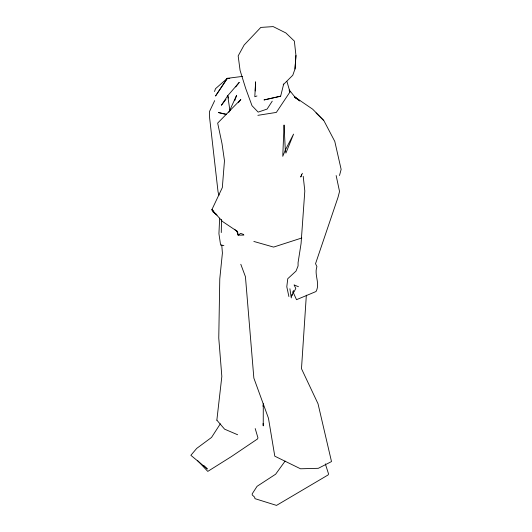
<?xml version="1.0" encoding="UTF-8"?>
<svg xmlns="http://www.w3.org/2000/svg" width="532" height="532" viewBox="0 0 532 532"><rect width="100%" height="100%" fill="white"/><g stroke="black" fill="none" stroke-linecap="round" stroke-linejoin="round"><path stroke-width="0.8" d="M263.287 403.695L263.24 425.873L263.081 423.505M221.279 232.57L221.498 219.49M219.65 218.153L218.931 233.701L220.62 245.112L223.886 245.485M255.24 90.965L255.606 81.835L254.801 96.724L256.949 95.979M263.087 406.468L263.167 404.825M306.346 295.18L301.484 368.689L318.03 403.775L331.502 461.57L318.336 468.306L300.507 468.785L274.791 456.183L268.454 418.192L253.857 378.092L245.438 276.707L240.803 264.278M272.238 101.166L267.091 109.08L258.16 112.119L252.008 105.708L245.711 88.492L240.078 70.397L238.17 55.907L244.135 45.021L260.8 27.418L273.182 26.6L285.857 32.944L294.356 41.09L295.945 55.468L294.994 69.027L292.78 75.251L283.23 84.748M294.994 69.027L295.945 55.468M216.857 420.154L221.837 376.47L218.765 338.066L219.776 278.894L222.409 253.006L221.731 244.833M291.928 294.302L291.263 297.96L289.907 288.75M292.307 295.38L293.411 290.432M280.65 96.192L264.125 99.916L280.65 96.192L283.689 83.99M339.509 175.533L341.138 169.375L334.788 141.406L323.769 120.431L312.67 109.2L294.595 96.837L299.716 100.994M214.529 91.537L215.5 88.698L227.337 78.324L242.605 76.389M234.692 100.767L236.62 95.314L228.866 112.305M301.691 174.729L300.74 177.023L302.369 173.259M214.689 100.608L209.528 111.461L209.628 117.931L218.06 191.999L219.078 195.131M294.023 291.922L295.805 288.417L294.083 284.913M220.328 423.805L211.537 437.437L196.707 448.409L190.862 455.299L207.327 468.991L203.783 465.493M286.967 81.529L289.973 91.989L276.341 112.412L257.887 115.331M227.337 78.324L215.586 95.913L227.337 78.324L229.777 78.477M238.336 102.716L240.836 99.464L217.668 123.105L222.01 143.6L224.477 160.717L222.329 187.583L211.876 209.688L213.146 211.935L217.009 215.081M285.125 461.064L275.649 474.198L257.062 486.321L252.228 493.802L252.221 494.913L254.622 497.161L254.988 498.664L276.527 505.4L328.025 474.996L328.577 474.005L325.331 463.877M225.98 99.371L221.385 105.263L227.736 95.713L239.254 82.367L235.683 86.942M301.804 237.977L273.601 247.087L253.837 241.448M243.856 235.084L238.11 235.164L236.68 230.536M226.433 114.214L218.446 112.538L226.433 114.626M243.716 234.512L240.657 233.395L238.11 235.164L237.631 231.872L234.406 229.245M294.469 285.099L298.452 286.708M237.644 434.75L224.59 429.158L216.857 420.167M237.046 231.24L222.496 221.478L211.876 209.688L213.824 211.231M213.146 211.935L216.471 214.409M294.595 96.837L299.795 100.734M316.055 112.924L323.409 120.225M197.744 460.732L207.773 471.399L231.274 456.662L257.548 438.94L257.947 437.843L255.207 428.559M289.302 90.001L296.331 98.839M289.135 90.593L289.973 91.989M292.959 291.822L296.51 299.689L316.008 291.529C320.424 283.443 313.92 274.778 316.932 266.665L315.543 263.692L338.013 197.339L339.542 191.493L336.151 175.54M228.481 98.061L227.736 95.713L229.95 110.842M288.896 296.55L286.795 286.755L287.765 278.708L296.025 271.081L298.086 265.92L298.066 262.668L301.072 243.556L304.809 190.995L303.207 176.285M284.048 125.133L282.758 156.335L285.318 150.064L293.564 134.117L285.91 153.103L285.318 150.064L284.048 125.133"/></g></svg>
